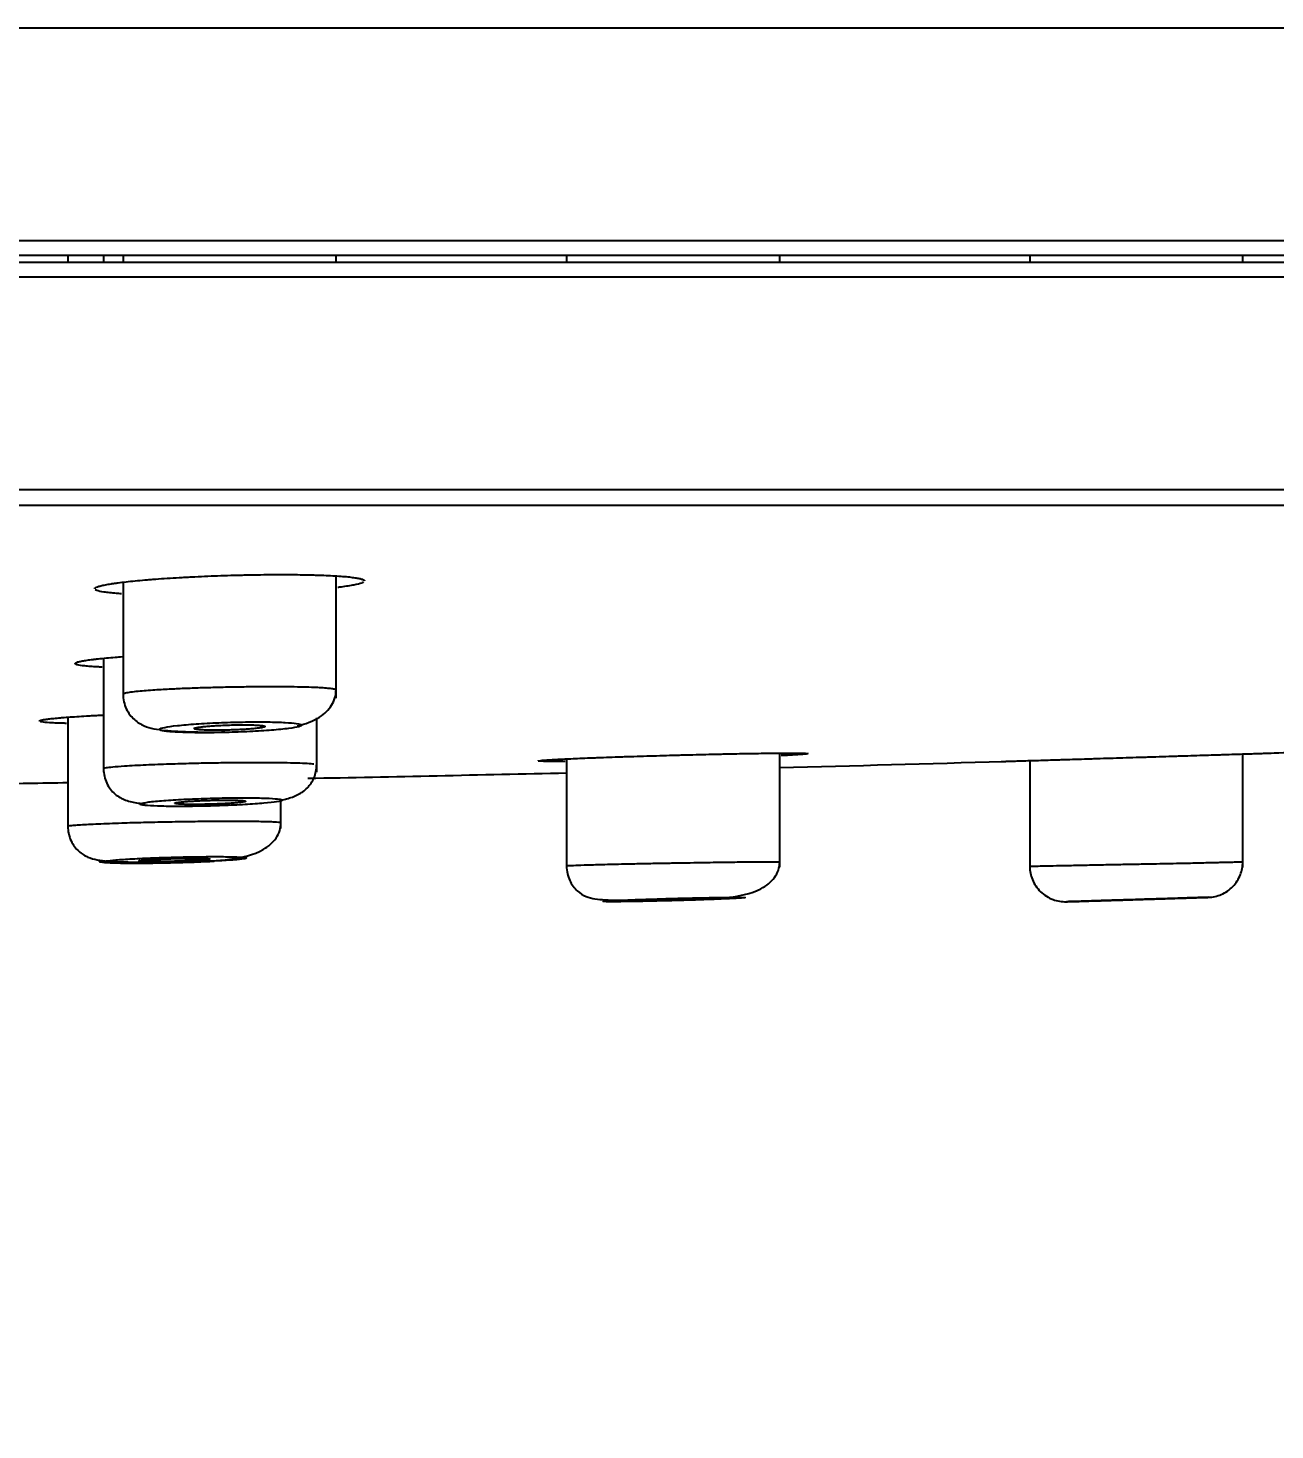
# Model space of a CAD drawing. Header units: millimetres. Extents: x 6110 to 6704, y -2661 to -1821.
# Drawn here: x 6332.665 to 6337.052, y -2068.275 to -2063.343 of the extents above; entities that cross this region are included whole.
import ezdxf

# ---------------------------------------------------------------- set-up
doc = ezdxf.new("R2010")
doc.units = ezdxf.units.MM
doc.header["$LTSCALE"] = 0.1
doc.linetypes.add('HIDDEN2', pattern=[4.7625, 3.175, -1.5875])
doc.layers.add('1', color=4, linetype='HIDDEN2', lineweight=13)
doc.layers.add('DIM', color=3, linetype='Continuous', lineweight=9)
doc.styles.get("Standard").update_dxf_attribs({"font": 'arial.ttf'})
doc.dimstyles.new('ISO-25', dxfattribs={"dimtxt": 2.5, "dimasz": 2.5, "dimexe": 1.25, "dimexo": 0.625, "dimtad": 1, "dimlfac": 5, "dimtxsty": 'Standard', "dimcen": 2.5, "dimadec": 0, "dimazin": 0, "dimtfac": 1, "dimtmove": 0, "dimatfit": 3, "dimfxl": 0, "dimarcsym": 0})

# ---------------------------------------------------------------- blocks, each defined once
blk = doc.blocks.new('*D85')
at = {"layer": 'Defpoints', "color": 0}
for p in [(6324.4599, -2027.3782), (6392.6916, -2027.3782), (6311.704, -2532.5418)]:
    blk.add_point(p, dxfattribs=at)
at = {"layer": 'DIM', "color": 0, "lineweight": -2}
for p, q in [((6325.0849, -2027.3782), (6393.9416, -2027.3782)), ((6392.6916, -2527.5418), (6392.6916, -2032.3782)), ((6312.329, -2532.5418), (6393.9416, -2532.5418))]:
    blk.add_line(p, q, dxfattribs=at)
at = {"layer": 'DIM', "color": 0}
for points in [[(6391.8583, -2032.3782), (6393.5249, -2032.3782), (6392.6916, -2027.3782)], [(6391.8583, -2527.5418), (6393.5249, -2527.5418), (6392.6916, -2532.5418)]]:
    blk.add_solid(points, dxfattribs=at)
at = {"layer": 'DIM', "color": 0, "insert": (6389.0618, -2279.96), "char_height": 5, "attachment_point": 5, "rotation": 90}
blk.add_mtext('2020,7', dxfattribs=at)
blk = doc.blocks.new('*D93')
at = {"layer": 'Defpoints', "color": 0}
for p in [(6325.0849, -2027.3782), (6402.037, -2595.9805), (6423.8203, -2595.9805)]:
    blk.add_point(p, dxfattribs=at)
at = {"layer": 'DIM', "color": 0, "lineweight": -2}
for p, q in [((6325.7099, -2027.3782), (6425.0703, -2027.3782)), ((6423.8203, -2032.3782), (6423.8203, -2590.9805)), ((6402.662, -2595.9805), (6425.0703, -2595.9805))]:
    blk.add_line(p, q, dxfattribs=at)
at = {"layer": 'DIM', "color": 0}
for points in [[(6422.9869, -2032.3782), (6424.6536, -2032.3782), (6423.8203, -2027.3782)], [(6422.9869, -2590.9805), (6424.6536, -2590.9805), (6423.8203, -2595.9805)]]:
    blk.add_solid(points, dxfattribs=at)
at = {"layer": 'DIM', "color": 0, "insert": (6420.1905, -2311.6794), "char_height": 5, "attachment_point": 5, "rotation": 90}
blk.add_mtext('2274,4', dxfattribs=at)

msp = doc.modelspace()

# ---------------------------------------------------------------- hatches: boundary and pattern name
at = {"layer": 'DIM'}
h = msp.add_hatch(dxfattribs=at)
h.set_pattern_fill('ANSI31', color=2)
edge = h.paths.add_edge_path()
edge.add_line((6619.6172, -2595.9805), (6619.6172, -1962.2056))
edge.add_line((6634.6172, -1966.1101), (6619.6172, -1966.1101))
edge.add_line((6634.6172, -2610.9805), (6634.6172, -1966.1101))
edge.add_line((6634.6172, -2610.9805), (6184.4567, -2610.9805))
edge.add_line((6619.6172, -2595.9805), (6184.4567, -2595.9805))
edge.add_line((6184.4567, -2610.9805), (6184.4567, -2595.9805))

# ---------------------------------------------------------------- linework, layer by layer
at = {"layer": '1', "color": 7, "linetype": 'Continuous', "lineweight": -3}
for p, q in [((6351.8421, -2063.3432), (6296.9577, -2063.3432)), ((6296.2749, -2064.0902), (6352.5249, -2064.0902)), ((6296.2749, -2064.1422), (6352.5249, -2064.1422)), ((6332.8049, -2064.1422), (6332.8049, -2064.1672)), ((6332.9306, -2064.1422), (6332.9306, -2064.1672)), ((6332.9991, -2064.1422), (6332.9991, -2064.1672)), ((6333.7491, -2064.1672), (6333.7491, -2064.1422)), ((6334.5597, -2064.1422), (6334.5597, -2064.1672)), ((6335.3097, -2064.1672), (6335.3097, -2064.1422)), ((6336.1894, -2064.1422), (6336.1894, -2064.1672)), ((6336.9394, -2064.1672), (6336.9394, -2064.1422)), ((6296.2749, -2064.1672), (6352.5249, -2064.1672)), ((6352.5249, -2064.2192), (6296.2749, -2064.2192)), ((6296.9577, -2064.9661), (6351.8421, -2064.9661)), ((6351.207, -2065.0233), (6297.5928, -2065.0233)), ((6332.9991, -2065.2931), (6332.9991, -2065.7012)), ((6333.7491, -2065.7012), (6333.7491, -2065.2713)), ((6332.9306, -2065.5606), (6332.9306, -2065.9605)), ((6332.8049, -2065.7678), (6332.8049, -2066.1591)), ((6333.6806, -2065.9605), (6333.6806, -2065.7704)), ((6334.5597, -2065.9144), (6334.5597, -2066.2951)), ((6335.3097, -2066.2951), (6335.3097, -2065.8941)), ((6336.1894, -2065.9203), (6336.1894, -2066.2952)), ((6336.9394, -2066.2952), (6336.9394, -2065.8969)), ((6333.5549, -2066.1591), (6333.5549, -2066.0573)), ((6332.8049, -2066.1591), (6332.8049, -2066.1593)), ((6333.5549, -2066.1593), (6333.5549, -2066.1591)), ((6336.4825, -2066.4118), (6336.4761, -2066.412))]:
    msp.add_line(p, q, dxfattribs=at)
for start, end in [(271.492619, 271.672792), (271.887847, 271.918108), (271.111984, 271.320679), (270.85427, 270.918478)]:
    msp.add_arc((6328.7976, -1816.0297), 250, start, end, dxfattribs=at)
for points, knots in [([(6332.8991, -2065.3161), (6332.8991, -2065.316), (6332.8991, -2065.3159), (6332.8995, -2065.3135), (6332.9028, -2065.3113), (6332.9108, -2065.3083), (6332.9126, -2065.3078), (6332.9166, -2065.3066), (6332.9188, -2065.306), (6332.9258, -2065.3042), (6332.9365, -2065.3018), (6332.95, -2065.2995), (6332.9612, -2065.2977), (6332.9651, -2065.2971), (6332.9733, -2065.2959), (6332.9776, -2065.2954), (6332.9996, -2065.2924), (6333.0195, -2065.2902), (6333.0526, -2065.2869), (6333.0642, -2065.2858), (6333.0825, -2065.2843), (6333.0887, -2065.2837), (6333.1014, -2065.2827), (6333.1078, -2065.2822), (6333.1403, -2065.2798), (6333.1677, -2065.2779), (6333.2037, -2065.2759), (6333.211, -2065.2754), (6333.2258, -2065.2747), (6333.2333, -2065.2743), (6333.2558, -2065.2731), (6333.2709, -2065.2724), (6333.3165, -2065.2705), (6333.3474, -2065.2694), (6333.3866, -2065.2683), (6333.3945, -2065.268), (6333.4101, -2065.2677), (6333.4178, -2065.2675), (6333.441, -2065.267), (6333.4716, -2065.2664), (6333.5016, -2065.2661), (6333.524, -2065.2659), (6333.5314, -2065.2659), (6333.5461, -2065.2658), (6333.5534, -2065.2658), (6333.5893, -2065.2659), (6333.6164, -2065.2661), (6333.6485, -2065.2667), (6333.6548, -2065.2669), (6333.6672, -2065.2672), (6333.6734, -2065.2674), (6333.6914, -2065.2679), (6333.7028, -2065.2683), (6333.7354, -2065.2697), (6333.7548, -2065.2709), (6333.7761, -2065.2725), (6333.7802, -2065.2729), (6333.7881, -2065.2736), (6333.7919, -2065.274), (6333.8027, -2065.2752), (6333.8156, -2065.2768), (6333.8257, -2065.2785), (6333.8322, -2065.2799), (6333.8342, -2065.2804), (6333.8379, -2065.2814), (6333.8395, -2065.2819), (6333.8464, -2065.2843), (6333.8491, -2065.2863), (6333.8491, -2065.2883)], [0, 0, 0, 0, 0.003963, 0.003963, 0.066416, 0.066416, 0.08203, 0.08203, 0.097643, 0.097643, 0.12887, 0.160097, 0.160097, 0.17571, 0.17571, 0.191323, 0.191323, 0.253777, 0.253777, 0.285003, 0.285003, 0.300617, 0.300617, 0.31623, 0.31623, 0.378684, 0.378684, 0.394297, 0.394297, 0.40991, 0.40991, 0.441137, 0.441137, 0.50359, 0.50359, 0.519204, 0.519204, 0.534817, 0.534817, 0.566044, 0.597271, 0.597271, 0.612884, 0.612884, 0.628497, 0.628497, 0.690951, 0.690951, 0.706564, 0.706564, 0.722177, 0.722177, 0.753404, 0.753404, 0.815858, 0.815858, 0.831471, 0.831471, 0.847084, 0.847084, 0.878311, 0.909538, 0.909538, 0.925151, 0.925151, 0.940764, 0.940764, 1, 1, 1, 1]), ([(6333.8449, -2065.2929), (6333.8444, -2065.2932), (6333.8438, -2065.2935), (6333.8419, -2065.2944), (6333.8405, -2065.295), (6333.8325, -2065.2979), (6333.8233, -2065.3002), (6333.8081, -2065.3032), (6333.8048, -2065.3038), (6333.798, -2065.305), (6333.7944, -2065.3056), (6333.7832, -2065.3074), (6333.7751, -2065.3085), (6333.7625, -2065.3102), (6333.7586, -2065.3107), (6333.7545, -2065.3112)], [0, 0, 0, 0, 0.050367, 0.050367, 0.146503, 0.146503, 0.531047, 0.531047, 0.627182, 0.627182, 0.723318, 0.723318, 0.91559, 0.91559, 1, 1, 1, 1]), ([(6332.9939, -2065.3334), (6332.9877, -2065.333), (6332.9818, -2065.3326), (6332.9676, -2065.3315), (6332.9598, -2065.3308), (6332.949, -2065.3296), (6332.9456, -2065.3292), (6332.939, -2065.3284), (6332.936, -2065.328), (6332.9215, -2065.3259), (6332.9129, -2065.324), (6332.9058, -2065.3215), (6332.9045, -2065.321), (6332.9027, -2065.3202), (6332.902, -2065.3198), (6332.9014, -2065.3194)], [0, 0, 0, 0, 0.121008, 0.121008, 0.301613, 0.301613, 0.391915, 0.391915, 0.482218, 0.482218, 0.843428, 0.843428, 0.933731, 0.933731, 1, 1, 1, 1]), ([(6332.9254, -2065.5916), (6332.9196, -2065.5913), (6332.914, -2065.5911), (6332.9002, -2065.5903), (6332.8923, -2065.5898), (6332.8814, -2065.589), (6332.8779, -2065.5887), (6332.8713, -2065.5881), (6332.8682, -2065.5878), (6332.8536, -2065.5863), (6332.8449, -2065.5849), (6332.8376, -2065.583), (6332.8363, -2065.5827), (6332.8342, -2065.5819), (6332.8333, -2065.5815), (6332.8311, -2065.5803), (6332.8305, -2065.5795), (6332.8309, -2065.5769), (6332.8341, -2065.5752), (6332.842, -2065.5729), (6332.8438, -2065.5724), (6332.8477, -2065.5715), (6332.8498, -2065.571), (6332.8568, -2065.5696), (6332.8674, -2065.5678), (6332.8808, -2065.5659), (6332.8919, -2065.5644), (6332.8958, -2065.564), (6332.9039, -2065.563), (6332.9082, -2065.5625), (6332.9301, -2065.5602), (6332.9499, -2065.5583), (6332.98, -2065.5559), (6332.9884, -2065.5552), (6332.997, -2065.5546)], [0, 0, 0, 0, 0.040887, 0.040887, 0.105996, 0.105996, 0.13855, 0.13855, 0.171104, 0.171104, 0.301321, 0.301321, 0.333875, 0.333875, 0.366429, 0.366429, 0.431538, 0.431538, 0.561755, 0.561755, 0.594309, 0.594309, 0.626863, 0.626863, 0.691971, 0.75708, 0.75708, 0.789634, 0.789634, 0.822188, 0.822188, 0.952405, 0.952405, 1, 1, 1, 1]), ([(6332.9991, -2065.6859), (6332.9991, -2065.6857), (6332.9993, -2065.6846), (6333.0039, -2065.6825), (6333.0197, -2065.6795), (6333.0437, -2065.6766), (6333.0718, -2065.674), (6333.1018, -2065.6718), (6333.1318, -2065.6699), (6333.1602, -2065.6683), (6333.1959, -2065.6665), (6333.2417, -2065.6646), (6333.2998, -2065.6628), (6333.3591, -2065.6613), (6333.4181, -2065.6603), (6333.4754, -2065.6598), (6333.5296, -2065.6596), (6333.5796, -2065.6598), (6333.6243, -2065.6605), (6333.6503, -2065.6612), (6333.6621, -2065.6617)], [0, 0, 0, 0, 0.010517, 0.07409, 0.14416, 0.206443, 0.262843, 0.313356, 0.35798, 0.396713, 0.429554, 0.495923, 0.561539, 0.626404, 0.690522, 0.753894, 0.816525, 0.878417, 0.939574, 1, 1, 1, 1]), ([(6332.9991, -2065.6859), (6332.9992, -2065.6954), (6333.0012, -2065.7135), (6333.0128, -2065.7466), (6333.0376, -2065.7783), (6333.0737, -2065.7998), (6333.1191, -2065.8122), (6333.1885, -2065.818), (6333.2828, -2065.8206), (6333.3409, -2065.8197), (6333.3576, -2065.8194)], [0, 0, 0, 0, 0.056288, 0.112752, 0.222064, 0.326826, 0.432923, 0.661288, 0.905176, 1, 1, 1, 1]), ([(6333.6127, -2065.7984), (6333.6415, -2065.7915), (6333.6889, -2065.7741), (6333.7381, -2065.7272), (6333.7482, -2065.6915), (6333.749, -2065.6713)], [0, 0, 0, 0, 0.391733, 0.693393, 1, 1, 1, 1]), ([(6333.6621, -2065.6617), (6333.6721, -2065.662), (6333.6911, -2065.6629), (6333.715, -2065.6645), (6333.7339, -2065.6664), (6333.7462, -2065.6687), (6333.7491, -2065.6704), (6333.7491, -2065.6713), (6333.7491, -2065.6713)], [0, 0, 0, 0, 0.179173, 0.368633, 0.568384, 0.778426, 0.998762, 1, 1, 1, 1]), ([(6332.7049, -2065.7811), (6332.7049, -2065.781), (6332.7049, -2065.781), (6332.705, -2065.7798), (6332.7081, -2065.7786), (6332.7158, -2065.7769), (6332.7176, -2065.7766), (6332.7214, -2065.7759), (6332.7235, -2065.7756), (6332.7303, -2065.7746), (6332.7408, -2065.7732), (6332.7541, -2065.7718), (6332.7652, -2065.7708), (6332.769, -2065.7704), (6332.7771, -2065.7697), (6332.7813, -2065.7693), (6332.8031, -2065.7676), (6332.8228, -2065.7662), (6332.8557, -2065.7641), (6332.8672, -2065.7634), (6332.8853, -2065.7623), (6332.8916, -2065.762), (6332.9041, -2065.7613), (6332.9105, -2065.761), (6332.9204, -2065.7605), (6332.924, -2065.7603), (6332.9275, -2065.7601)], [0, 0, 0, 0, 0.003481, 0.003481, 0.197526, 0.197526, 0.246037, 0.246037, 0.294549, 0.294549, 0.391571, 0.488594, 0.488594, 0.537105, 0.537105, 0.585617, 0.585617, 0.779662, 0.779662, 0.876684, 0.876684, 0.925196, 0.925196, 0.973707, 0.973707, 1, 1, 1, 1]), ([(6332.7997, -2065.7894), (6332.7944, -2065.7893), (6332.7893, -2065.7891), (6332.7758, -2065.7887), (6332.7678, -2065.7884), (6332.7568, -2065.7879), (6332.7533, -2065.7877), (6332.7467, -2065.7873), (6332.7435, -2065.7872), (6332.7287, -2065.7862), (6332.7198, -2065.7853), (6332.7124, -2065.784), (6332.7111, -2065.7838), (6332.7091, -2065.7833), (6332.7084, -2065.7831), (6332.7077, -2065.7829)], [0, 0, 0, 0, 0.105315, 0.105315, 0.289107, 0.289107, 0.381004, 0.381004, 0.4729, 0.4729, 0.840485, 0.840485, 0.932381, 0.932381, 1, 1, 1, 1]), ([(6333.5698, -2065.7863), (6333.5698, -2065.7863), (6333.5698, -2065.7863), (6333.568, -2065.7862), (6333.5662, -2065.7861), (6333.5457, -2065.7851), (6333.5232, -2065.7845), (6333.4744, -2065.784), (6333.4473, -2065.7841), (6333.3921, -2065.7851), (6333.3633, -2065.7859), (6333.308, -2065.7882), (6333.2808, -2065.7897), (6333.2317, -2065.793), (6333.2092, -2065.795), (6333.1719, -2065.799), (6333.1567, -2065.8012), (6333.1355, -2065.8055), (6333.1293, -2065.8076), (6333.1265, -2065.8117), (6333.1299, -2065.8136), (6333.1458, -2065.8169), (6333.1585, -2065.8183), (6333.1851, -2065.8202), (6333.1968, -2065.8207), (6333.2303, -2065.8219), (6333.2545, -2065.8223), (6333.3059, -2065.8223), (6333.3339, -2065.822), (6333.3898, -2065.8206), (6333.4185, -2065.8195), (6333.4725, -2065.8169), (6333.4986, -2065.8153), (6333.5445, -2065.8116), (6333.565, -2065.8096), (6333.5976, -2065.8054), (6333.6102, -2065.8032), (6333.6257, -2065.799), (6333.629, -2065.7969), (6333.6259, -2065.793), (6333.6195, -2065.7912), (6333.5992, -2065.7884), (6333.5859, -2065.7872), (6333.5698, -2065.7863)], [0, 0, 0, 0, 0.000018, 0.000018, 0.005369, 0.005369, 0.05886, 0.05886, 0.112395, 0.112395, 0.166087, 0.166087, 0.219931, 0.219931, 0.273868, 0.273868, 0.327799, 0.327799, 0.381628, 0.381628, 0.435345, 0.435345, 0.489069, 0.489069, 0.522025, 0.522025, 0.575516, 0.575516, 0.629105, 0.629105, 0.682846, 0.682846, 0.736727, 0.736727, 0.790674, 0.790674, 0.844584, 0.844584, 0.898369, 0.898369, 0.951998, 0.951998, 1, 1, 1, 1]), ([(6333.2491, -2065.8077), (6333.2491, -2065.8077), (6333.2491, -2065.8077), (6333.2491, -2065.8071), (6333.2499, -2065.8065), (6333.2523, -2065.8056), (6333.2533, -2065.8053), (6333.2557, -2065.8046), (6333.2585, -2065.804), (6333.262, -2065.8034), (6333.2649, -2065.8029), (6333.2659, -2065.8028), (6333.268, -2065.8025), (6333.2691, -2065.8023), (6333.2748, -2065.8015), (6333.28, -2065.801), (6333.2886, -2065.8001), (6333.2916, -2065.7998), (6333.298, -2065.7993), (6333.3013, -2065.799), (6333.3115, -2065.7982), (6333.3187, -2065.7977), (6333.33, -2065.7971), (6333.3339, -2065.7969), (6333.3418, -2065.7965), (6333.3458, -2065.7963), (6333.3578, -2065.7958), (6333.3659, -2065.7955), (6333.3783, -2065.7951), (6333.3824, -2065.795), (6333.3905, -2065.7948), (6333.3986, -2065.7947), (6333.4065, -2065.7946), (6333.4144, -2065.7945), (6333.4183, -2065.7945), (6333.4297, -2065.7945), (6333.4368, -2065.7946), (6333.447, -2065.7947), (6333.4503, -2065.7948), (6333.4567, -2065.795), (6333.4597, -2065.7951), (6333.4684, -2065.7955), (6333.4736, -2065.7958), (6333.4804, -2065.7963), (6333.4825, -2065.7965), (6333.4864, -2065.7969), (6333.4898, -2065.7973), (6333.4926, -2065.7978), (6333.4949, -2065.7982), (6333.4959, -2065.7985), (6333.4983, -2065.7993), (6333.4991, -2065.7998), (6333.4991, -2065.8007), (6333.4989, -2065.801), (6333.4982, -2065.8014), (6333.498, -2065.8016), (6333.4974, -2065.8019), (6333.497, -2065.802), (6333.495, -2065.8028), (6333.4927, -2065.8034), (6333.488, -2065.8044), (6333.4862, -2065.8047), (6333.4823, -2065.8053), (6333.4802, -2065.8056), (6333.4734, -2065.8065), (6333.4683, -2065.8071), (6333.4595, -2065.808), (6333.4565, -2065.8083), (6333.4502, -2065.8088), (6333.4436, -2065.8093), (6333.4366, -2065.8098), (6333.4294, -2065.8103), (6333.4257, -2065.8106), (6333.4143, -2065.8112), (6333.4065, -2065.8116), (6333.3945, -2065.8121), (6333.3904, -2065.8123), (6333.3822, -2065.8126), (6333.3781, -2065.8127), (6333.3658, -2065.8131), (6333.3577, -2065.8133), (6333.3457, -2065.8134), (6333.3416, -2065.8135), (6333.3338, -2065.8136), (6333.3261, -2065.8136), (6333.3187, -2065.8136), (6333.3115, -2065.8135), (6333.308, -2065.8134), (6333.2977, -2065.8133), (6333.2913, -2065.8131), (6333.2855, -2065.8128)], [0, 0, 0, 0, 0.000558, 0.000558, 0.036252, 0.036252, 0.054099, 0.054099, 0.071947, 0.089794, 0.089794, 0.098717, 0.098717, 0.107641, 0.107641, 0.143335, 0.143335, 0.161183, 0.161183, 0.17903, 0.17903, 0.214724, 0.214724, 0.232571, 0.232571, 0.250418, 0.250418, 0.286113, 0.286113, 0.30396, 0.30396, 0.321807, 0.339654, 0.339654, 0.357501, 0.357501, 0.393196, 0.393196, 0.411043, 0.411043, 0.42889, 0.42889, 0.464585, 0.464585, 0.482432, 0.482432, 0.500279, 0.518126, 0.518126, 0.535973, 0.535973, 0.571668, 0.571668, 0.589515, 0.589515, 0.598438, 0.598438, 0.607362, 0.607362, 0.643056, 0.643056, 0.660904, 0.660904, 0.678751, 0.678751, 0.714445, 0.714445, 0.732292, 0.732292, 0.750139, 0.767987, 0.767987, 0.785834, 0.785834, 0.821528, 0.821528, 0.839375, 0.839375, 0.857223, 0.857223, 0.892917, 0.892917, 0.910764, 0.910764, 0.928611, 0.946458, 0.946458, 0.964306, 0.964306, 1, 1, 1, 1]), ([(6333.2855, -2065.8128), (6333.2797, -2065.8126), (6333.2745, -2065.8123), (6333.2677, -2065.8118), (6333.2656, -2065.8116), (6333.2618, -2065.8112), (6333.26, -2065.811), (6333.2553, -2065.8103), (6333.253, -2065.8098), (6333.2507, -2065.8091), (6333.2502, -2065.8089), (6333.2498, -2065.8086)], [0, 0, 0, 0, 0.291248, 0.291248, 0.436872, 0.436872, 0.582496, 0.582496, 0.873744, 0.873744, 1, 1, 1, 1]), ([(6332.9306, -2065.9484), (6332.9307, -2065.9481), (6332.9318, -2065.947), (6332.9398, -2065.945), (6332.9622, -2065.9422), (6332.9976, -2065.9394), (6333.0394, -2065.9369), (6333.079, -2065.935), (6333.1201, -2065.9333), (6333.1611, -2065.9318), (6333.2011, -2065.9305), (6333.25, -2065.9292), (6333.3093, -2065.9279), (6333.3788, -2065.927), (6333.4463, -2065.9265), (6333.5094, -2065.9266), (6333.5657, -2065.9271), (6333.6129, -2065.9281), (6333.6492, -2065.9297), (6333.6649, -2065.931), (6333.6705, -2065.9318)], [0, 0, 0, 0, 0.02613, 0.078222, 0.142521, 0.219006, 0.270028, 0.318009, 0.362946, 0.404839, 0.443688, 0.479492, 0.542885, 0.606748, 0.671086, 0.735902, 0.801198, 0.866977, 0.933244, 1, 1, 1, 1]), ([(6334.4597, -2065.9214), (6334.4597, -2065.9214), (6334.4597, -2065.9214), (6334.4597, -2065.9209), (6334.4627, -2065.9204), (6334.4703, -2065.9196), (6334.472, -2065.9194), (6334.4758, -2065.9191), (6334.4779, -2065.9189), (6334.4846, -2065.9184), (6334.4951, -2065.9177), (6334.5083, -2065.9169), (6334.5193, -2065.9163), (6334.5231, -2065.9161), (6334.5311, -2065.9157), (6334.5353, -2065.9154), (6334.557, -2065.9144), (6334.5767, -2065.9135), (6334.6095, -2065.9121), (6334.621, -2065.9116), (6334.6391, -2065.9109), (6334.6453, -2065.9107), (6334.6579, -2065.9102), (6334.6642, -2065.9099), (6334.6965, -2065.9087), (6334.7237, -2065.9078), (6334.7597, -2065.9066), (6334.7669, -2065.9063), (6334.7817, -2065.9058), (6334.7891, -2065.9056), (6334.8115, -2065.9049), (6334.8266, -2065.9044), (6334.8721, -2065.9031), (6334.9029, -2065.9022), (6334.9421, -2065.9011), (6334.9499, -2065.9009), (6334.9655, -2065.9005), (6334.9732, -2065.9003), (6334.9964, -2065.8997), (6335.027, -2065.8989), (6335.0571, -2065.8982), (6335.0795, -2065.8977), (6335.0869, -2065.8975), (6335.1017, -2065.8972), (6335.109, -2065.8971), (6335.145, -2065.8963), (6335.1723, -2065.8958), (6335.2045, -2065.8953), (6335.2109, -2065.8951), (6335.2234, -2065.895), (6335.2296, -2065.8949), (6335.2478, -2065.8946), (6335.2593, -2065.8944), (6335.2923, -2065.8941), (6335.3119, -2065.8939), (6335.3336, -2065.8938), (6335.3379, -2065.8938), (6335.3459, -2065.8938), (6335.3498, -2065.8938), (6335.3608, -2065.8938), (6335.374, -2065.8939), (6335.3845, -2065.8941), (6335.3913, -2065.8942), (6335.3934, -2065.8943), (6335.3972, -2065.8944), (6335.3989, -2065.8945), (6335.4066, -2065.8949), (6335.4096, -2065.8953), (6335.4097, -2065.8958), (6335.4097, -2065.8958), (6335.4097, -2065.8958)], [0, 0, 0, 0, 0.000201, 0.000201, 0.062656, 0.062656, 0.07827, 0.07827, 0.093884, 0.093884, 0.125112, 0.156339, 0.156339, 0.171953, 0.171953, 0.187567, 0.187567, 0.250023, 0.250023, 0.28125, 0.28125, 0.296864, 0.296864, 0.312478, 0.312478, 0.374934, 0.374934, 0.390547, 0.390547, 0.406161, 0.406161, 0.437389, 0.437389, 0.499844, 0.499844, 0.515458, 0.515458, 0.531072, 0.531072, 0.5623, 0.593528, 0.593528, 0.609142, 0.609142, 0.624755, 0.624755, 0.687211, 0.687211, 0.702825, 0.702825, 0.718439, 0.718439, 0.749666, 0.749666, 0.812122, 0.812122, 0.827736, 0.827736, 0.843349, 0.843349, 0.874577, 0.905805, 0.905805, 0.921419, 0.921419, 0.937033, 0.937033, 0.999488, 0.999488, 1, 1, 1, 1]), ([(6334.5544, -2065.9232), (6334.5494, -2065.9233), (6334.5445, -2065.9233), (6334.5312, -2065.9233), (6334.5232, -2065.9233), (6334.5122, -2065.9233), (6334.5087, -2065.9233), (6334.502, -2065.9233), (6334.4988, -2065.9232), (6334.4839, -2065.9231), (6334.4749, -2065.9229), (6334.4673, -2065.9225), (6334.466, -2065.9224), (6334.464, -2065.9223), (6334.4632, -2065.9222), (6334.4626, -2065.9221)], [0, 0, 0, 0, 0.100318, 0.100318, 0.285061, 0.285061, 0.377432, 0.377432, 0.469803, 0.469803, 0.839288, 0.839288, 0.931659, 0.931659, 1, 1, 1, 1]), ([(6335.4062, -2065.8968), (6335.4057, -2065.8969), (6335.4052, -2065.897), (6335.4034, -2065.8972), (6335.4021, -2065.8974), (6335.3946, -2065.8982), (6335.3856, -2065.8989), (6335.3708, -2065.8999), (6335.3676, -2065.9001), (6335.361, -2065.9005), (6335.3574, -2065.9007), (6335.3464, -2065.9013), (6335.3384, -2065.9017), (6335.3251, -2065.9024), (6335.3202, -2065.9026), (6335.315, -2065.9029)], [0, 0, 0, 0, 0.049299, 0.049299, 0.143372, 0.143372, 0.519665, 0.519665, 0.613738, 0.613738, 0.707812, 0.707812, 0.895958, 0.895958, 1, 1, 1, 1]), ([(6336.0894, -2065.9233), (6336.0894, -2065.9233), (6336.0924, -2065.9232), (6336.1, -2065.923), (6336.1017, -2065.923), (6336.1055, -2065.9228), (6336.1075, -2065.9228), (6336.1143, -2065.9226), (6336.1247, -2065.9223), (6336.1379, -2065.9219), (6336.1489, -2065.9215), (6336.1527, -2065.9214), (6336.1608, -2065.9212), (6336.165, -2065.921), (6336.1867, -2065.9204), (6336.2063, -2065.9198), (6336.2391, -2065.9188), (6336.2506, -2065.9184), (6336.2688, -2065.9179), (6336.275, -2065.9177), (6336.2875, -2065.9173), (6336.2939, -2065.9171), (6336.3261, -2065.9161), (6336.3534, -2065.9153), (6336.3893, -2065.9142), (6336.3966, -2065.9139), (6336.4113, -2065.9135), (6336.4188, -2065.9132), (6336.4411, -2065.9125), (6336.4562, -2065.9121), (6336.5017, -2065.9107), (6336.5326, -2065.9097), (6336.5717, -2065.9085), (6336.5796, -2065.9083), (6336.5951, -2065.9078), (6336.6029, -2065.9075), (6336.626, -2065.9068), (6336.6566, -2065.9059), (6336.6867, -2065.9049), (6336.7091, -2065.9042), (6336.7165, -2065.904), (6336.7313, -2065.9035), (6336.7386, -2065.9033), (6336.7746, -2065.9022), (6336.8019, -2065.9013), (6336.8341, -2065.9003), (6336.8405, -2065.9001), (6336.853, -2065.8997), (6336.8592, -2065.8995), (6336.8774, -2065.8989), (6336.889, -2065.8986), (6336.9219, -2065.8975), (6336.9416, -2065.8969), (6336.9633, -2065.8962), (6336.9675, -2065.8961), (6336.9756, -2065.8958), (6336.9794, -2065.8957), (6336.9904, -2065.8954), (6337.0037, -2065.8949), (6337.0142, -2065.8946), (6337.021, -2065.8944), (6337.0231, -2065.8943), (6337.0269, -2065.8942), (6337.0286, -2065.8941), (6337.0363, -2065.8939), (6337.0394, -2065.8938), (6337.0394, -2065.8938), (6337.0394, -2065.8938), (6337.0394, -2065.8938)], [0, 0, 0, 0, 0.062238, 0.062238, 0.077855, 0.077855, 0.093472, 0.093472, 0.124706, 0.15594, 0.15594, 0.171557, 0.171557, 0.187174, 0.187174, 0.249641, 0.249641, 0.280875, 0.280875, 0.296492, 0.296492, 0.312109, 0.312109, 0.374577, 0.374577, 0.390194, 0.390194, 0.405811, 0.405811, 0.437045, 0.437045, 0.499513, 0.499513, 0.51513, 0.51513, 0.530747, 0.530747, 0.561981, 0.593215, 0.593215, 0.608832, 0.608832, 0.624449, 0.624449, 0.686917, 0.686917, 0.702534, 0.702534, 0.718151, 0.718151, 0.749385, 0.749385, 0.811853, 0.811853, 0.82747, 0.82747, 0.843087, 0.843087, 0.874321, 0.905555, 0.905555, 0.921172, 0.921172, 0.936789, 0.936789, 0.999257, 0.999257, 1, 1, 1, 1]), ([(6332.9308, -2065.9485), (6332.9309, -2065.9579), (6332.9328, -2065.976), (6332.9414, -2066.001), (6332.9544, -2066.0221), (6332.9762, -2066.0447), (6333.0093, -2066.0621), (6333.0439, -2066.069), (6333.0682, -2066.0716), (6333.0765, -2066.0723)], [0, 0, 0, 0, 0.097348, 0.197214, 0.29948, 0.404582, 0.6275, 0.877804, 1, 1, 1, 1]), ([(6333.5571, -2066.0587), (6333.5631, -2066.0575), (6333.5831, -2066.053), (6333.6142, -2066.0425), (6333.6483, -2066.0192), (6333.6696, -2065.9886), (6333.6788, -2065.9587), (6333.6803, -2065.9429), (6333.6804, -2065.9348)], [0, 0, 0, 0, 0.103899, 0.352802, 0.582429, 0.797697, 0.900718, 1, 1, 1, 1]), ([(6333.5524, -2066.0565), (6333.5524, -2066.0565), (6333.5524, -2066.0565), (6333.5516, -2066.0564), (6333.5506, -2066.0562), (6333.542, -2066.0548), (6333.5296, -2066.0537), (6333.4974, -2066.0521), (6333.4772, -2066.0516), (6333.4317, -2066.0511), (6333.4059, -2066.0511), (6333.3521, -2066.0517), (6333.3235, -2066.0523), (6333.2676, -2066.0541), (6333.2394, -2066.0552), (6333.1876, -2066.0578), (6333.1632, -2066.0593), (6333.1214, -2066.0625), (6333.1034, -2066.0642), (6333.0764, -2066.0676), (6333.067, -2066.0694), (6333.0578, -2066.0726), (6333.0579, -2066.0742), (6333.0657, -2066.0764), (6333.0705, -2066.0772), (6333.0874, -2066.079), (6333.1024, -2066.0799), (6333.1392, -2066.0812), (6333.1615, -2066.0815), (6333.2101, -2066.0817), (6333.2372, -2066.0815), (6333.2923, -2066.0805), (6333.3211, -2066.0797), (6333.3765, -2066.0777), (6333.4038, -2066.0764), (6333.453, -2066.0736), (6333.4757, -2066.072), (6333.5133, -2066.0687), (6333.5288, -2066.067), (6333.5505, -2066.0636), (6333.557, -2066.0619), (6333.5602, -2066.059), (6333.558, -2066.0577), (6333.5524, -2066.0565)], [0, 0, 0, 0, 0.000021, 0.000021, 0.006962, 0.006962, 0.060568, 0.060568, 0.114114, 0.114114, 0.167714, 0.167714, 0.221404, 0.221404, 0.275192, 0.275192, 0.329046, 0.329046, 0.382904, 0.382904, 0.436721, 0.436721, 0.490539, 0.490539, 0.523678, 0.523678, 0.577254, 0.577254, 0.630823, 0.630823, 0.684448, 0.684448, 0.738168, 0.738168, 0.791982, 0.791982, 0.845845, 0.845845, 0.899692, 0.899692, 0.953464, 0.953464, 1, 1, 1, 1]), ([(6333.1806, -2066.0704), (6333.1806, -2066.0704), (6333.1806, -2066.0704), (6333.1806, -2066.0699), (6333.1814, -2066.0695), (6333.1838, -2066.0688), (6333.1848, -2066.0685), (6333.1872, -2066.068), (6333.19, -2066.0675), (6333.1935, -2066.067), (6333.1964, -2066.0667), (6333.1974, -2066.0665), (6333.1995, -2066.0663), (6333.2006, -2066.0662), (6333.2063, -2066.0655), (6333.2115, -2066.0651), (6333.2201, -2066.0644), (6333.2231, -2066.0641), (6333.2295, -2066.0637), (6333.2328, -2066.0634), (6333.243, -2066.0628), (6333.2502, -2066.0624), (6333.2615, -2066.0618), (6333.2654, -2066.0616), (6333.2733, -2066.0613), (6333.2773, -2066.0611), (6333.2892, -2066.0607), (6333.2974, -2066.0604), (6333.3097, -2066.06), (6333.3138, -2066.0599), (6333.322, -2066.0598), (6333.33, -2066.0596), (6333.338, -2066.0595), (6333.3458, -2066.0594), (6333.3497, -2066.0594), (6333.3611, -2066.0593), (6333.3683, -2066.0593), (6333.3785, -2066.0594), (6333.3818, -2066.0594), (6333.3882, -2066.0596), (6333.3912, -2066.0596), (6333.3998, -2066.0599), (6333.405, -2066.0601), (6333.4119, -2066.0604), (6333.414, -2066.0606), (6333.4178, -2066.0608), (6333.4213, -2066.0611), (6333.4241, -2066.0615), (6333.4264, -2066.0618), (6333.4274, -2066.062), (6333.4298, -2066.0626), (6333.4306, -2066.063), (6333.4306, -2066.0637), (6333.4304, -2066.0639), (6333.4298, -2066.0643), (6333.4296, -2066.0644), (6333.4289, -2066.0646), (6333.4286, -2066.0648), (6333.4266, -2066.0654), (6333.4242, -2066.0658), (6333.4195, -2066.0666), (6333.4178, -2066.0668), (6333.4139, -2066.0673), (6333.4118, -2066.0676), (6333.405, -2066.0683), (6333.3999, -2066.0688), (6333.3911, -2066.0695), (6333.3881, -2066.0698), (6333.3818, -2066.0702), (6333.3752, -2066.0707), (6333.3682, -2066.0711), (6333.361, -2066.0715), (6333.3573, -2066.0717), (6333.3459, -2066.0723), (6333.3381, -2066.0726), (6333.3261, -2066.0731), (6333.3221, -2066.0732), (6333.3138, -2066.0735), (6333.3097, -2066.0736), (6333.2975, -2066.0739), (6333.2894, -2066.0741), (6333.2773, -2066.0743), (6333.2733, -2066.0744), (6333.2654, -2066.0745), (6333.2577, -2066.0745), (6333.2504, -2066.0745), (6333.2431, -2066.0745), (6333.2396, -2066.0745), (6333.2293, -2066.0744), (6333.223, -2066.0743), (6333.2171, -2066.0742)], [0, 0, 0, 0, 0.000364, 0.000364, 0.036066, 0.036066, 0.053916, 0.053916, 0.071767, 0.089618, 0.089618, 0.098543, 0.098543, 0.107468, 0.107468, 0.14317, 0.14317, 0.16102, 0.16102, 0.178871, 0.178871, 0.214572, 0.214572, 0.232423, 0.232423, 0.250273, 0.250273, 0.285975, 0.285975, 0.303825, 0.303825, 0.321676, 0.339527, 0.339527, 0.357377, 0.357377, 0.393078, 0.393078, 0.410929, 0.410929, 0.42878, 0.42878, 0.464481, 0.464481, 0.482332, 0.482332, 0.500182, 0.518033, 0.518033, 0.535883, 0.535883, 0.571585, 0.571585, 0.589435, 0.589435, 0.598361, 0.598361, 0.607286, 0.607286, 0.642987, 0.642987, 0.660838, 0.660838, 0.678689, 0.678689, 0.71439, 0.71439, 0.73224, 0.73224, 0.750091, 0.767942, 0.767942, 0.785792, 0.785792, 0.821494, 0.821494, 0.839344, 0.839344, 0.857195, 0.857195, 0.892896, 0.892896, 0.910747, 0.910747, 0.928597, 0.946448, 0.946448, 0.964299, 0.964299, 1, 1, 1, 1]), ([(6333.2171, -2066.0742), (6333.2113, -2066.074), (6333.2061, -2066.0738), (6333.1993, -2066.0734), (6333.1972, -2066.0733), (6333.1934, -2066.073), (6333.1916, -2066.0729), (6333.1869, -2066.0724), (6333.1846, -2066.072), (6333.1823, -2066.0715), (6333.1818, -2066.0713), (6333.1814, -2066.0711)], [0, 0, 0, 0, 0.291241, 0.291241, 0.436861, 0.436861, 0.582481, 0.582481, 0.873722, 0.873722, 1, 1, 1, 1]), ([(6332.8049, -2066.151), (6332.8049, -2066.1508), (6332.8055, -2066.1502), (6332.8109, -2066.149), (6332.8263, -2066.1474), (6332.849, -2066.1457), (6332.8772, -2066.1442), (6332.9113, -2066.1426), (6332.9506, -2066.1411), (6332.9914, -2066.1396), (6333.032, -2066.1383), (6333.0709, -2066.1373), (6333.111, -2066.1363), (6333.1517, -2066.1355), (6333.1926, -2066.1348), (6333.233, -2066.1343), (6333.2726, -2066.1338), (6333.311, -2066.1335), (6333.3476, -2066.1333), (6333.3822, -2066.1332), (6333.4144, -2066.1333), (6333.4437, -2066.1334), (6333.4614, -2066.1336), (6333.4696, -2066.1337)], [0, 0, 0, 0, 0.019609, 0.080605, 0.145644, 0.202593, 0.259543, 0.316492, 0.373442, 0.430392, 0.47563, 0.520629, 0.565391, 0.609915, 0.654201, 0.698251, 0.742065, 0.785642, 0.828983, 0.872089, 0.914961, 0.957597, 1, 1, 1, 1]), ([(6332.805, -2066.151), (6332.8051, -2066.1603), (6332.807, -2066.1782), (6332.8155, -2066.2028), (6332.8281, -2066.2236), (6332.8481, -2066.2451), (6332.8767, -2066.2621), (6332.9197, -2066.2726), (6332.9871, -2066.2766), (6333.0807, -2066.2783), (6333.1386, -2066.2776), (6333.1551, -2066.2773)], [0, 0, 0, 0, 0.054249, 0.108356, 0.161584, 0.213703, 0.316115, 0.423404, 0.657645, 0.905015, 1, 1, 1, 1]), ([(6333.1551, -2066.2773), (6333.1612, -2066.2772), (6333.1905, -2066.2769), (6333.2682, -2066.2746), (6333.3781, -2066.2709), (6333.4825, -2066.2467), (6333.5346, -2066.2016), (6333.552, -2066.1669), (6333.5549, -2066.1481), (6333.5549, -2066.1383)], [0, 0, 0, 0, 0.03369, 0.159917, 0.418134, 0.689768, 0.842154, 0.921178, 1, 1, 1, 1]), ([(6333.4696, -2066.1337), (6333.4798, -2066.1339), (6333.4989, -2066.1342), (6333.5225, -2066.1349), (6333.5407, -2066.1359), (6333.5523, -2066.137), (6333.555, -2066.1379), (6333.5549, -2066.1383), (6333.5549, -2066.1383)], [0, 0, 0, 0, 0.185458, 0.377825, 0.577101, 0.783287, 0.996385, 1, 1, 1, 1]), ([(6332.9151, -2066.2736), (6332.915, -2066.2738), (6332.915, -2066.2751), (6332.9248, -2066.2781), (6332.9634, -2066.2803), (6333.0243, -2066.2812), (6333.0897, -2066.2808), (6333.145, -2066.28), (6333.2017, -2066.2786), (6333.263, -2066.2767), (6333.3004, -2066.275), (6333.3204, -2066.2739)], [0, 0, 0, 0, 0.022709, 0.150988, 0.30626, 0.486908, 0.583893, 0.68259, 0.780737, 0.876281, 1, 1, 1, 1]), ([(6333.3763, -2066.2586), (6333.3763, -2066.2586), (6333.3763, -2066.2586), (6333.3756, -2066.2586), (6333.3748, -2066.2586), (6333.356, -2066.2582), (6333.334, -2066.258), (6333.2858, -2066.2582), (6333.2589, -2066.2585), (6333.2041, -2066.2595), (6333.1753, -2066.2602), (6333.1476, -2066.261), (6333.1475, -2066.261), (6333.1197, -2066.2619), (6333.0923, -2066.2629), (6333.0426, -2066.2652), (6333.0196, -2066.2664), (6332.9813, -2066.2689), (6332.9655, -2066.2703), (6332.9429, -2066.2728), (6332.9359, -2066.274), (6332.9316, -2066.2762), (6332.9342, -2066.2772), (6332.9486, -2066.2789), (6332.9606, -2066.2796), (6332.9861, -2066.2804), (6332.9975, -2066.2806), (6333.0304, -2066.281), (6333.0542, -2066.281), (6333.1051, -2066.2806), (6333.133, -2066.2801), (6333.1888, -2066.2789), (6333.2175, -2066.2781), (6333.2718, -2066.2762), (6333.2982, -2066.2751), (6333.3448, -2066.2727), (6333.3658, -2066.2715), (6333.3996, -2066.2689), (6333.4128, -2066.2676), (6333.4299, -2066.2652), (6333.4339, -2066.264), (6333.4323, -2066.2619), (6333.4267, -2066.2609), (6333.4072, -2066.2595), (6333.3933, -2066.2589), (6333.3763, -2066.2586)], [0, 0, 0, 0, 0.000009, 0.000009, 0.002217, 0.002217, 0.055842, 0.055842, 0.109466, 0.109466, 0.163087, 0.163087, 0.163243, 0.163243, 0.217019, 0.217019, 0.270814, 0.270814, 0.324587, 0.324587, 0.378312, 0.378312, 0.431996, 0.431996, 0.48568, 0.48568, 0.518881, 0.518881, 0.572521, 0.572521, 0.626209, 0.626209, 0.679954, 0.679954, 0.733739, 0.733739, 0.787532, 0.787532, 0.841294, 0.841294, 0.895002, 0.895002, 0.948655, 0.948655, 1, 1, 1, 1]), ([(6333.0549, -2066.273), (6333.0549, -2066.273), (6333.0549, -2066.273), (6333.055, -2066.2727), (6333.0557, -2066.2724), (6333.0582, -2066.2719), (6333.0592, -2066.2717), (6333.0615, -2066.2713), (6333.0643, -2066.271), (6333.0678, -2066.2706), (6333.0707, -2066.2703), (6333.0717, -2066.2702), (6333.0738, -2066.27), (6333.0749, -2066.27), (6333.0806, -2066.2695), (6333.0858, -2066.2691), (6333.0944, -2066.2686), (6333.0974, -2066.2684), (6333.1038, -2066.268), (6333.1071, -2066.2679), (6333.1173, -2066.2673), (6333.1245, -2066.267), (6333.1358, -2066.2665), (6333.1397, -2066.2664), (6333.1476, -2066.2661), (6333.1515, -2066.266), (6333.1635, -2066.2656), (6333.1716, -2066.2653), (6333.184, -2066.265), (6333.1881, -2066.2649), (6333.1963, -2066.2647), (6333.2043, -2066.2646), (6333.2122, -2066.2645), (6333.2201, -2066.2643), (6333.224, -2066.2643), (6333.2354, -2066.2642), (6333.2425, -2066.2642), (6333.2527, -2066.2642), (6333.256, -2066.2642), (6333.2624, -2066.2642), (6333.2655, -2066.2642), (6333.2741, -2066.2643), (6333.2793, -2066.2644), (6333.2861, -2066.2647), (6333.2883, -2066.2647), (6333.2921, -2066.2649), (6333.2956, -2066.2651), (6333.2984, -2066.2653), (6333.3007, -2066.2656), (6333.3017, -2066.2657), (6333.3042, -2066.2661), (6333.3049, -2066.2664), (6333.3049, -2066.2667), (6333.3049, -2066.2667), (6333.3049, -2066.2667)], [0, 0, 0, 0, 0.000468, 0.000468, 0.062921, 0.062921, 0.094147, 0.094147, 0.125374, 0.156601, 0.156601, 0.172214, 0.172214, 0.187827, 0.187827, 0.25028, 0.25028, 0.281507, 0.281507, 0.312733, 0.312733, 0.375187, 0.375187, 0.406413, 0.406413, 0.43764, 0.43764, 0.500093, 0.500093, 0.531319, 0.531319, 0.562546, 0.593773, 0.593773, 0.624999, 0.624999, 0.687452, 0.687452, 0.718679, 0.718679, 0.749905, 0.749905, 0.812359, 0.812359, 0.843585, 0.843585, 0.874812, 0.906038, 0.906038, 0.937265, 0.937265, 0.999718, 0.999718, 1, 1, 1, 1]), ([(6333.0915, -2066.2754), (6333.0857, -2066.2754), (6333.0805, -2066.2753), (6333.0737, -2066.275), (6333.0716, -2066.275), (6333.0678, -2066.2748), (6333.066, -2066.2747), (6333.0613, -2066.2744), (6333.0589, -2066.2741), (6333.0567, -2066.2738), (6333.0561, -2066.2737), (6333.0557, -2066.2735)], [0, 0, 0, 0, 0.29121, 0.29121, 0.436814, 0.436814, 0.582419, 0.582419, 0.873629, 0.873629, 1, 1, 1, 1]), ([(6333.304, -2066.2673), (6333.3039, -2066.2673), (6333.3038, -2066.2674), (6333.3033, -2066.2675), (6333.3029, -2066.2676), (6333.301, -2066.268), (6333.2986, -2066.2684), (6333.2939, -2066.2689), (6333.2921, -2066.2691), (6333.2883, -2066.2695), (6333.2862, -2066.2697), (6333.2794, -2066.2702), (6333.2742, -2066.2706), (6333.2655, -2066.2712), (6333.2624, -2066.2713), (6333.2561, -2066.2717), (6333.2496, -2066.272), (6333.2426, -2066.2724), (6333.2354, -2066.2727), (6333.2316, -2066.2729), (6333.2203, -2066.2733), (6333.2125, -2066.2736), (6333.2005, -2066.274), (6333.1964, -2066.2741), (6333.1882, -2066.2744), (6333.1841, -2066.2745), (6333.1719, -2066.2748), (6333.1638, -2066.275), (6333.1517, -2066.2752), (6333.1477, -2066.2753), (6333.1398, -2066.2754), (6333.1321, -2066.2754), (6333.1248, -2066.2755), (6333.1175, -2066.2755), (6333.114, -2066.2756), (6333.1037, -2066.2756), (6333.0974, -2066.2755), (6333.0915, -2066.2754)], [0, 0, 0, 0, 0.011559, 0.011559, 0.033525, 0.033525, 0.121386, 0.121386, 0.165317, 0.165317, 0.209247, 0.209247, 0.297109, 0.297109, 0.34104, 0.34104, 0.38497, 0.428901, 0.428901, 0.472832, 0.472832, 0.560693, 0.560693, 0.604624, 0.604624, 0.648554, 0.648554, 0.736416, 0.736416, 0.780347, 0.780347, 0.824277, 0.868208, 0.868208, 0.912139, 0.912139, 1, 1, 1, 1]), ([(6333.4302, -2066.2647), (6333.4287, -2066.2651), (6333.4266, -2066.2656), (6333.4163, -2066.2672), (6333.404, -2066.2685), (6333.3858, -2066.27), (6333.3836, -2066.2701), (6333.3814, -2066.2703), (6333.3814, -2066.2703), (6333.3814, -2066.2703)], [0, 0, 0, 0, 0.23899, 0.23899, 0.912078, 0.912078, 0.999732, 0.999732, 1, 1, 1, 1]), ([(6334.5597, -2066.2907), (6334.5595, -2066.2905), (6334.5631, -2066.2899), (6334.5824, -2066.2888), (6334.6196, -2066.2875), (6334.6762, -2066.2858), (6334.7416, -2066.2842), (6334.8059, -2066.2828), (6334.8617, -2066.2817), (6334.9166, -2066.2807), (6334.9695, -2066.2798), (6335.0191, -2066.279), (6335.065, -2066.2783), (6335.1065, -2066.2777), (6335.1434, -2066.2772), (6335.1757, -2066.2768), (6335.2035, -2066.2766), (6335.2197, -2066.2764), (6335.227, -2066.2764)], [0, 0, 0, 0, 0.070067, 0.150941, 0.238458, 0.332612, 0.433398, 0.498223, 0.560386, 0.619887, 0.676725, 0.7309, 0.782412, 0.831259, 0.877442, 0.92096, 0.961813, 1, 1, 1, 1]), ([(6335.0602, -2066.4072), (6335.0811, -2066.4062), (6335.1473, -2066.4018), (6335.2335, -2066.384), (6335.2881, -2066.3403), (6335.3065, -2066.3059), (6335.3096, -2066.2872), (6335.3096, -2066.2774)], [0, 0, 0, 0, 0.170155, 0.552833, 0.771221, 0.885457, 1, 1, 1, 1]), ([(6335.227, -2066.2764), (6335.2401, -2066.2763), (6335.2635, -2066.2763), (6335.2897, -2066.2764), (6335.306, -2066.2768), (6335.3097, -2066.2771), (6335.3097, -2066.2774), (6335.3097, -2066.2774)], [0, 0, 0, 0, 0.245646, 0.494035, 0.74517, 0.999055, 1, 1, 1, 1]), ([(6336.1894, -2066.2918), (6336.1894, -2066.2918), (6336.1908, -2066.2917), (6336.2008, -2066.2915), (6336.2242, -2066.291), (6336.2597, -2066.2903), (6336.3072, -2066.2893), (6336.3659, -2066.2882), (6336.4298, -2066.2869), (6336.4936, -2066.2856), (6336.5527, -2066.2845), (6336.6083, -2066.2834), (6336.6593, -2066.2825), (6336.7051, -2066.2816), (6336.7452, -2066.2808), (6336.7798, -2066.28), (6336.809, -2066.2794), (6336.8333, -2066.2788), (6336.8531, -2066.2783), (6336.869, -2066.2779), (6336.8814, -2066.2776), (6336.8909, -2066.2773), (6336.8962, -2066.2772), (6336.8985, -2066.2772)], [0, 0, 0, 0, 0.03599, 0.100576, 0.167365, 0.236357, 0.307551, 0.380947, 0.456546, 0.519261, 0.578304, 0.633674, 0.685369, 0.733389, 0.777732, 0.818397, 0.855383, 0.888689, 0.918315, 0.94426, 0.966522, 0.985103, 1, 1, 1, 1]), ([(6336.8182, -2066.4013), (6336.8343, -2066.4005), (6336.8651, -2066.3938), (6336.9064, -2066.3657), (6336.9332, -2066.3234), (6336.9389, -2066.2924), (6336.9391, -2066.2763)], [0, 0, 0, 0, 0.240419, 0.49986, 0.759388, 1, 1, 1, 1]), ([(6336.8985, -2066.2772), (6336.9023, -2066.2771), (6336.9096, -2066.2769), (6336.9188, -2066.2767), (6336.9264, -2066.2766), (6336.9322, -2066.2765), (6336.9364, -2066.2764), (6336.9388, -2066.2763), (6336.9394, -2066.2763), (6336.9394, -2066.2763)], [0, 0, 0, 0, 0.146083, 0.291352, 0.435805, 0.579444, 0.722268, 0.864279, 1, 1, 1, 1]), ([(6334.5597, -2066.2908), (6334.5598, -2066.3001), (6334.5617, -2066.3177), (6334.5701, -2066.3423), (6334.5824, -2066.3628), (6334.6019, -2066.3841), (6334.6298, -2066.4004), (6334.6708, -2066.4095), (6334.7268, -2066.4115), (6334.7893, -2066.4122), (6334.818, -2066.4118)], [0, 0, 0, 0, 0.065025, 0.129324, 0.192285, 0.253906, 0.375873, 0.50619, 0.793676, 1, 1, 1, 1]), ([(6336.1896, -2066.2918), (6336.1898, -2066.3084), (6336.1944, -2066.3323), (6336.2101, -2066.362), (6336.2269, -2066.3822), (6336.2476, -2066.3984), (6336.2777, -2066.4132), (6336.3017, -2066.4171), (6336.3183, -2066.4168)], [0, 0, 0, 0, 0.239098, 0.36817, 0.500084, 0.631984, 0.761017, 1, 1, 1, 1]), ([(6335.133, -2066.4013), (6335.133, -2066.4013), (6335.133, -2066.4013), (6335.1157, -2066.4015), (6335.0943, -2066.4018), (6335.0471, -2066.4026), (6335.0205, -2066.4031), (6334.9658, -2066.4044), (6334.9371, -2066.4052), (6334.8814, -2066.4068), (6334.8538, -2066.4076), (6334.8034, -2066.4094), (6334.78, -2066.4103), (6334.7406, -2066.4119), (6334.7241, -2066.4127), (6334.7001, -2066.4142), (6334.6923, -2066.4148), (6334.6864, -2066.4158), (6334.6882, -2066.4162), (6334.701, -2066.4167), (6334.7122, -2066.4168), (6334.7367, -2066.4167), (6334.7477, -2066.4167), (6334.7797, -2066.4163), (6334.8031, -2066.4159), (6334.8534, -2066.415), (6334.881, -2066.4144), (6334.9367, -2066.413), (6334.9654, -2066.4122), (6335.0201, -2066.4105), (6335.0467, -2066.4097), (6335.0942, -2066.4079), (6335.1158, -2066.407), (6335.1507, -2066.4054), (6335.1647, -2066.4046), (6335.1833, -2066.4033), (6335.1881, -2066.4027), (6335.1882, -2066.4019), (6335.1834, -2066.4015), (6335.1648, -2066.4012), (6335.1507, -2066.4012), (6335.133, -2066.4013)], [0, 0, 0, 0, 0.000004, 0.000004, 0.053232, 0.053232, 0.106953, 0.106953, 0.160695, 0.160695, 0.214441, 0.214441, 0.268173, 0.268173, 0.32188, 0.32188, 0.375561, 0.375561, 0.429228, 0.429228, 0.482894, 0.482894, 0.516194, 0.516194, 0.569894, 0.569894, 0.623622, 0.623622, 0.677367, 0.677367, 0.731111, 0.731111, 0.784838, 0.784838, 0.838536, 0.838536, 0.892209, 0.892209, 0.945871, 0.945871, 1, 1, 1, 1]), ([(6334.8097, -2066.4126), (6334.8097, -2066.4126), (6334.8097, -2066.4126), (6334.8097, -2066.4125), (6334.8105, -2066.4123), (6334.8129, -2066.4121), (6334.8139, -2066.412), (6334.8162, -2066.4118), (6334.819, -2066.4116), (6334.8225, -2066.4114), (6334.8254, -2066.4112), (6334.8264, -2066.4112), (6334.8285, -2066.4111), (6334.8296, -2066.411), (6334.8353, -2066.4107), (6334.8405, -2066.4105), (6334.8491, -2066.4101), (6334.8521, -2066.41), (6334.8585, -2066.4097), (6334.8618, -2066.4096), (6334.872, -2066.4092), (6334.8792, -2066.409), (6334.8905, -2066.4086), (6334.8944, -2066.4085), (6334.9023, -2066.4082), (6334.9062, -2066.4081), (6334.9182, -2066.4078), (6334.9263, -2066.4075), (6334.9387, -2066.4072), (6334.9428, -2066.4071), (6334.9509, -2066.4069), (6334.959, -2066.4067), (6334.9669, -2066.4065), (6334.9747, -2066.4063), (6334.9786, -2066.4062), (6334.99, -2066.406), (6334.9972, -2066.4059), (6335.0074, -2066.4057), (6335.0107, -2066.4056), (6335.0171, -2066.4056), (6335.0201, -2066.4055), (6335.0288, -2066.4054), (6335.034, -2066.4054), (6335.0408, -2066.4053), (6335.0429, -2066.4053), (6335.0468, -2066.4054), (6335.0503, -2066.4054), (6335.0531, -2066.4054), (6335.0554, -2066.4055), (6335.0564, -2066.4055), (6335.0589, -2066.4056), (6335.0597, -2066.4057), (6335.0597, -2066.4059), (6335.0597, -2066.4059), (6335.0597, -2066.4059)], [0, 0, 0, 0, 0.000236, 0.000236, 0.062684, 0.062684, 0.093908, 0.093908, 0.125132, 0.156357, 0.156357, 0.171969, 0.171969, 0.187581, 0.187581, 0.250029, 0.250029, 0.281254, 0.281254, 0.312478, 0.312478, 0.374926, 0.374926, 0.40615, 0.40615, 0.437375, 0.437375, 0.499823, 0.499823, 0.531047, 0.531047, 0.562272, 0.593496, 0.593496, 0.62472, 0.62472, 0.687168, 0.687168, 0.718393, 0.718393, 0.749617, 0.749617, 0.812065, 0.812065, 0.84329, 0.84329, 0.874514, 0.905738, 0.905738, 0.936962, 0.936962, 0.999411, 0.999411, 1, 1, 1, 1]), ([(6334.8463, -2066.413), (6334.8405, -2066.413), (6334.8353, -2066.4131), (6334.8285, -2066.4131), (6334.8264, -2066.4131), (6334.8225, -2066.4131), (6334.8207, -2066.4131), (6334.816, -2066.413), (6334.8137, -2066.413), (6334.8114, -2066.4129), (6334.8108, -2066.4128), (6334.8104, -2066.4128)], [0, 0, 0, 0, 0.291121, 0.291121, 0.436681, 0.436681, 0.582241, 0.582241, 0.873362, 0.873362, 1, 1, 1, 1]), ([(6335.0588, -2066.4061), (6335.0586, -2066.4062), (6335.0585, -2066.4062), (6335.058, -2066.4062), (6335.0577, -2066.4063), (6335.0557, -2066.4065), (6335.0533, -2066.4067), (6335.0486, -2066.407), (6335.0469, -2066.4071), (6335.043, -2066.4073), (6335.0409, -2066.4074), (6335.0341, -2066.4077), (6335.029, -2066.408), (6335.0202, -2066.4084), (6335.0172, -2066.4085), (6335.0109, -2066.4087), (6335.0043, -2066.409), (6334.9974, -2066.4092), (6334.9901, -2066.4095), (6334.9864, -2066.4096), (6334.975, -2066.41), (6334.9672, -2066.4102), (6334.9552, -2066.4106), (6334.9512, -2066.4107), (6334.943, -2066.4109), (6334.9389, -2066.4111), (6334.9266, -2066.4114), (6334.9185, -2066.4116), (6334.9065, -2066.4119), (6334.9024, -2066.412), (6334.8946, -2066.4121), (6334.8869, -2066.4123), (6334.8795, -2066.4125), (6334.8723, -2066.4126), (6334.8688, -2066.4126), (6334.8585, -2066.4128), (6334.8521, -2066.4129), (6334.8463, -2066.413)], [0, 0, 0, 0, 0.0115, 0.0115, 0.033467, 0.033467, 0.121334, 0.121334, 0.165267, 0.165267, 0.2092, 0.2092, 0.297067, 0.297067, 0.341, 0.341, 0.384934, 0.428867, 0.428867, 0.4728, 0.4728, 0.560667, 0.560667, 0.6046, 0.6046, 0.648533, 0.648533, 0.7364, 0.7364, 0.780333, 0.780333, 0.824267, 0.8682, 0.8682, 0.912133, 0.912133, 1, 1, 1, 1]), ([(6336.7911, -2066.4021), (6336.7911, -2066.4021), (6336.7911, -2066.4021), (6336.7788, -2066.4025), (6336.7623, -2066.403), (6336.7229, -2066.4042), (6336.6992, -2066.405), (6336.6485, -2066.4066), (6336.6207, -2066.4074), (6336.5649, -2066.4092), (6336.5362, -2066.4101), (6336.4818, -2066.4117), (6336.4554, -2066.4126), (6336.4085, -2066.414), (6336.3873, -2066.4147), (6336.3531, -2066.4157), (6336.3396, -2066.4161), (6336.3226, -2066.4166), (6336.3183, -2066.4168), (6336.3182, -2066.4168)], [0, 0, 0, 0, 0.000042, 0.000042, 0.122158, 0.122158, 0.248781, 0.248781, 0.375418, 0.375418, 0.502027, 0.502027, 0.628576, 0.628576, 0.755063, 0.755063, 0.881508, 0.881508, 1, 1, 1, 1]), ([(6336.4394, -2066.4131), (6336.4394, -2066.4131), (6336.4394, -2066.4131), (6336.4394, -2066.4131), (6336.4402, -2066.4131), (6336.4426, -2066.413), (6336.4436, -2066.413), (6336.446, -2066.4129), (6336.4487, -2066.4128), (6336.4522, -2066.4127), (6336.4551, -2066.4126), (6336.4561, -2066.4126), (6336.4582, -2066.4125), (6336.4593, -2066.4125), (6336.465, -2066.4123), (6336.4702, -2066.4122), (6336.4788, -2066.4119), (6336.4818, -2066.4118), (6336.4882, -2066.4116), (6336.4915, -2066.4115), (6336.5017, -2066.4112), (6336.5089, -2066.411), (6336.5202, -2066.4106), (6336.5241, -2066.4105), (6336.532, -2066.4102), (6336.5359, -2066.4101), (6336.5479, -2066.4097), (6336.556, -2066.4095), (6336.5725, -2066.409), (6336.5807, -2066.4087), (6336.5927, -2066.4084), (6336.5966, -2066.4082), (6336.6045, -2066.408), (6336.6084, -2066.4079), (6336.6197, -2066.4075), (6336.6269, -2066.4073), (6336.6371, -2066.407), (6336.6404, -2066.4069), (6336.6468, -2066.4067), (6336.6498, -2066.4066), (6336.6585, -2066.4063), (6336.6637, -2066.4062), (6336.6705, -2066.4059), (6336.6727, -2066.4059), (6336.6765, -2066.4058), (6336.68, -2066.4056), (6336.6828, -2066.4056), (6336.6852, -2066.4055), (6336.6862, -2066.4054), (6336.6886, -2066.4054), (6336.6894, -2066.4053), (6336.6894, -2066.4053), (6336.6894, -2066.4053), (6336.6894, -2066.4053)], [0, 0, 0, 0, 0.000433, 0.000433, 0.062897, 0.062897, 0.094129, 0.094129, 0.125361, 0.156593, 0.156593, 0.172209, 0.172209, 0.187825, 0.187825, 0.250288, 0.250288, 0.28152, 0.28152, 0.312752, 0.312752, 0.375216, 0.375216, 0.406448, 0.406448, 0.43768, 0.43768, 0.500143, 0.500143, 0.562607, 0.562607, 0.593839, 0.593839, 0.625071, 0.625071, 0.687534, 0.687534, 0.718766, 0.718766, 0.749998, 0.749998, 0.812462, 0.812462, 0.843694, 0.843694, 0.874926, 0.906157, 0.906157, 0.937389, 0.937389, 0.999853, 0.999853, 1, 1, 1, 1]), ([(6336.8184, -2066.4012), (6336.8184, -2066.4012), (6336.8178, -2066.4013), (6336.813, -2066.4014), (6336.8043, -2066.4017), (6336.7911, -2066.4021)], [0, 0, 0, 0, 0.267625, 0.267625, 1, 1, 1, 1])]:
    msp.add_open_spline(points, degree=3, knots=knots, dxfattribs=at)
for points, degree in [([(6336.3147, -2066.4169), (6336.441, -2066.413)], 1), ([(6336.4761, -2066.412), (6336.4717, -2066.4121), (6336.4678, -2066.4122), (6336.4641, -2066.4123)], 3), ([(6336.6878, -2066.4053), (6336.8229, -2066.4011)], 1)]:
    msp.add_open_spline(points, degree=degree, dxfattribs=at)

# ---------------------------------------------------------------- dimensions: what is measured, and where the dimension line sits
at = {"layer": 'DIM'}
for base, p1, p2, picture, middle in [((6392.6916, -2027.3782), (6311.704, -2532.5418), (6324.4599, -2027.3782), '*D85', (6389.0618, -2279.96)), ((6423.8203, -2595.9805), (6325.0849, -2027.3782), (6402.037, -2595.9805), '*D93', (6420.1905, -2311.6794))]:
    dim = msp.add_linear_dim(base=base, p1=p1, p2=p2, angle=90, dimstyle='ISO-25', override={"dimtxt": 5, "dimasz": 5, "dimdec": 1, "dimlfac": 4, "dimadec": 1, "dimtdec": 1, "dimfxl": 1.25, "dimtfill": 1}, dxfattribs=at)
    dim.commit()
    dim.dimension.update_dxf_attribs({"geometry": picture, "text_midpoint": middle})

doc.saveas('drawing.dxf')
